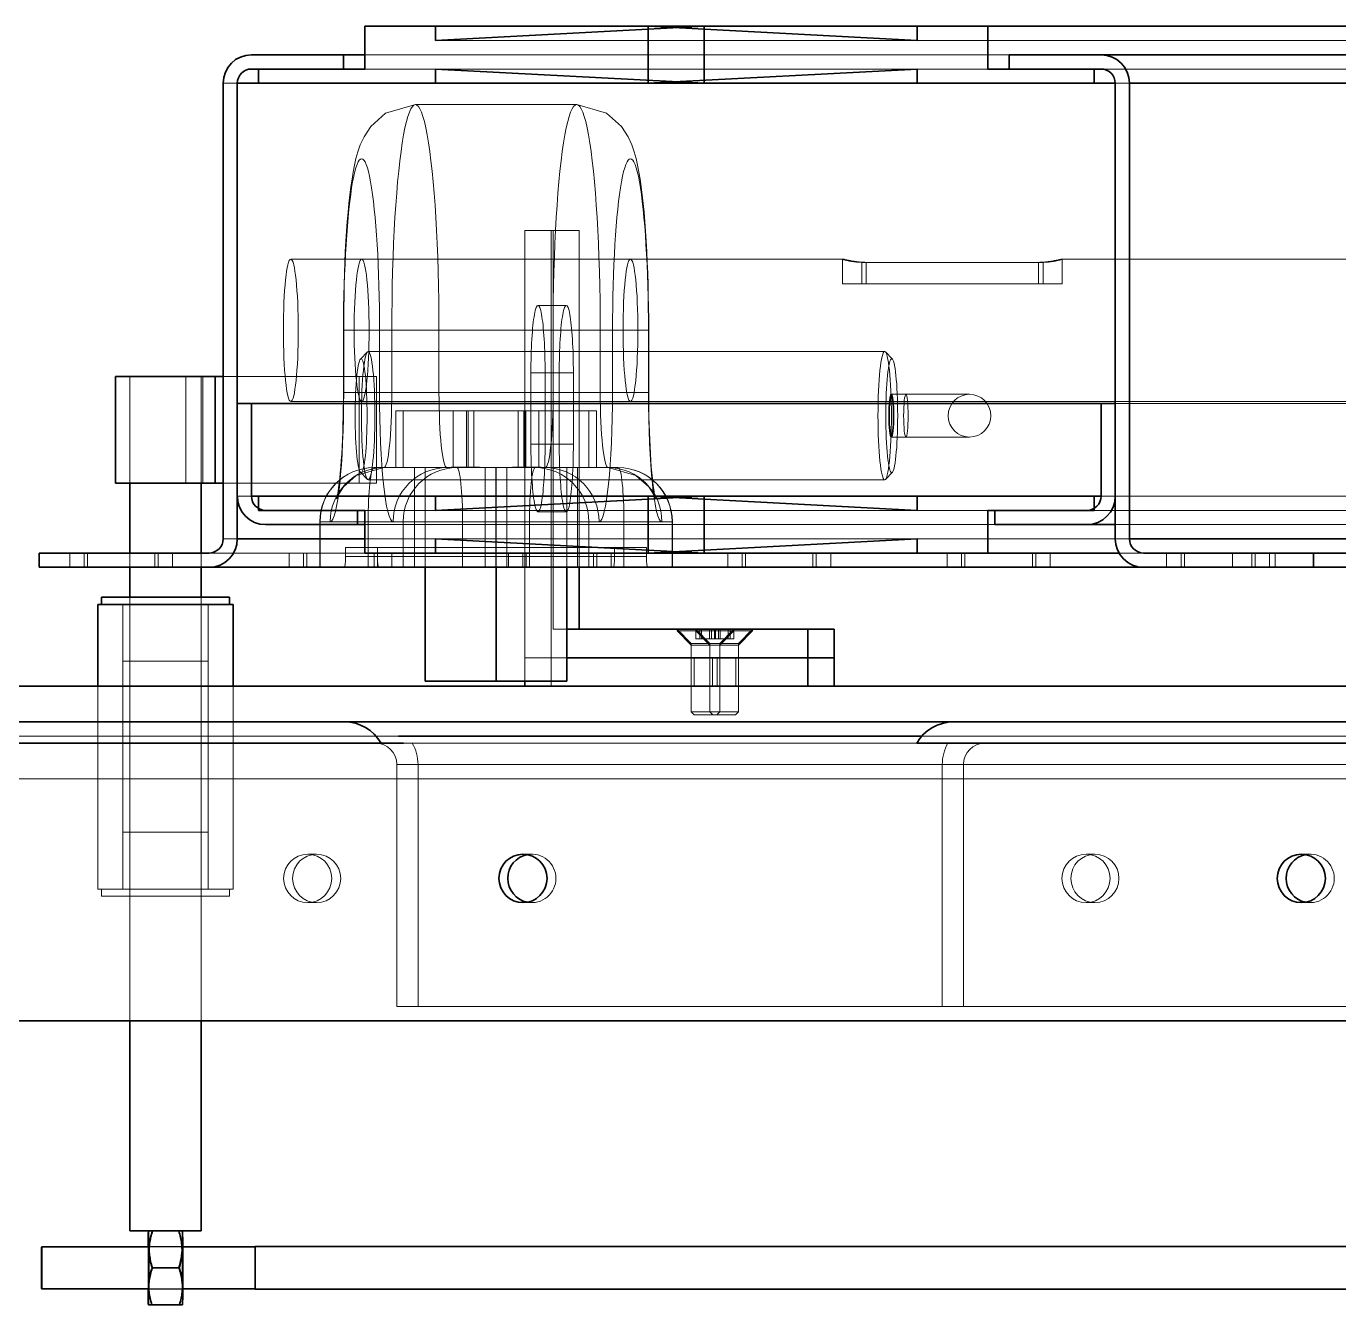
# Model space of a CAD drawing. Header units: millimetres. Extents: x 6115 to 12360, y 7255 to 12668.
# Drawn here: x 9343.3 to 9527.8, y 12475.6 to 12655.2 of the extents above; entities that cross this region are included whole.
import ezdxf

# ---------------------------------------------------------------- set-up
doc = ezdxf.new("R2010")
doc.units = ezdxf.units.MM
doc.layers.add('外形線', color=7, linetype='Continuous', lineweight=50)

msp = doc.modelspace()

# ---------------------------------------------------------------- linework, layer by layer
at = {"layer": '外形線', "linetype": 'Continuous', "lineweight": 35}
for p, q in [((9390.88, 12655.23), (9400.83, 12655.23)), ((9390.88, 12649.23), (9390.88, 12655.23)), ((9400.83, 12655.23), (9400.83, 12653.23)), ((9400.83, 12655.23), (9430.74, 12655.23)), ((9400.83, 12653.23), (9438.62, 12655.23)), ((9430.74, 12655.23), (9468.53, 12653.23)), ((9438.62, 12655.23), (9430.74, 12655.23)), ((9430.74, 12647.23), (9430.74, 12655.23)), ((9438.62, 12655.23), (9468.53, 12655.23)), ((9438.62, 12655.23), (9438.62, 12647.23)), ((9468.53, 12655.23), (9478.48, 12655.23)), ((9468.53, 12653.23), (9468.53, 12655.23)), ((9478.48, 12655.23), (9759.14, 12655.23)), ((9478.48, 12655.23), (9478.48, 12649.23)), ((9374.97, 12651.23), (9387.9, 12651.23)), ((9390.88, 12651.23), (9387.9, 12651.23)), ((9387.9, 12651.23), (9387.9, 12649.23)), ((9481.46, 12651.23), (9481.46, 12649.23)), ((9494.39, 12651.23), (9481.46, 12651.23)), ((9494.39, 12651.23), (9775.05, 12651.23)), ((9387.9, 12649.23), (9374.97, 12649.23)), ((9375.96, 12649.23), (9390.88, 12649.23)), ((9375.96, 12647.23), (9375.96, 12649.23)), ((9400.83, 12649.23), (9400.83, 12647.23)), ((9438.62, 12647.23), (9400.83, 12649.23)), ((9468.53, 12649.23), (9430.74, 12647.23)), ((9468.53, 12647.23), (9468.53, 12649.23)), ((9478.48, 12649.23), (9493.4, 12649.23)), ((9481.46, 12649.23), (9494.39, 12649.23)), ((9493.4, 12649.23), (9493.4, 12647.23)), ((9370.99, 12583.23), (9370.99, 12647.23)), ((9372.98, 12647.23), (9372.98, 12583.23)), ((9375.96, 12647.23), (9372.98, 12647.23)), ((9400.83, 12647.23), (9375.96, 12647.23)), ((9400.83, 12647.23), (9430.74, 12647.23)), ((9438.62, 12647.23), (9430.74, 12647.23)), ((9438.62, 12647.23), (9468.53, 12647.23)), ((9493.4, 12647.23), (9468.53, 12647.23)), ((9496.38, 12647.23), (9493.4, 12647.23)), ((9496.38, 12647.23), (9496.38, 12583.23)), ((9498.37, 12583.23), (9498.37, 12647.23)), ((9779.03, 12647.23), (9498.37, 12647.23)), ((9355.88, 12606.03), (9369.88, 12606.03)), ((9355.88, 12606.03), (9355.88, 12591.03)), ((9369.88, 12606.03), (9369.88, 12591.03)), ((9370.99, 12606.03), (9369.88, 12606.03)), ((9374.97, 12602.23), (9372.98, 12602.23)), ((9372.98, 12602.23), (9372.98, 12589.23)), ((9374.97, 12589.23), (9374.97, 12602.23)), ((9374.97, 12602.23), (9494.39, 12602.23)), ((9494.39, 12589.23), (9494.39, 12602.23)), ((9494.39, 12602.23), (9496.38, 12602.23)), ((9496.38, 12602.23), (9496.38, 12589.23)), ((9369.88, 12591.03), (9355.88, 12591.03)), ((9357.88, 12581.23), (9357.88, 12591.03)), ((9367.88, 12581.23), (9367.88, 12591.03)), ((9369.88, 12591.03), (9370.99, 12591.03)), ((9374.97, 12589.23), (9375.96, 12589.23)), ((9375.96, 12587.23), (9375.96, 12589.23)), ((9375.96, 12589.23), (9400.83, 12589.23)), ((9400.83, 12589.23), (9400.83, 12587.23)), ((9430.74, 12589.23), (9400.83, 12589.23)), ((9400.83, 12587.23), (9438.62, 12589.23)), ((9430.74, 12589.23), (9468.53, 12587.23)), ((9430.74, 12589.23), (9438.62, 12589.23)), ((9430.74, 12581.23), (9430.74, 12589.23)), ((9438.62, 12589.23), (9438.62, 12581.23)), ((9468.53, 12589.23), (9438.62, 12589.23)), ((9468.53, 12589.23), (9493.4, 12589.23)), ((9468.53, 12587.23), (9468.53, 12589.23)), ((9493.4, 12589.23), (9493.4, 12587.23)), ((9493.4, 12589.23), (9494.39, 12589.23)), ((9390.88, 12587.23), (9375.96, 12587.23)), ((9389.89, 12587.23), (9376.96, 12587.23)), ((9389.89, 12585.23), (9389.89, 12587.23)), ((9390.88, 12581.23), (9390.88, 12587.23)), ((9478.48, 12587.23), (9478.48, 12581.23)), ((9493.4, 12587.23), (9478.48, 12587.23)), ((9479.47, 12585.23), (9479.47, 12587.23)), ((9479.47, 12587.23), (9492.4, 12587.23)), ((9376.96, 12585.23), (9389.89, 12585.23)), ((9389.89, 12585.23), (9390.88, 12585.23)), ((9492.4, 12585.23), (9479.47, 12585.23)), ((9496.38, 12585.23), (9492.4, 12585.23)), ((9372.98, 12583.23), (9390.88, 12583.23)), ((9400.83, 12583.23), (9400.83, 12581.23)), ((9438.62, 12581.23), (9400.83, 12583.23)), ((9468.53, 12583.23), (9430.74, 12581.23)), ((9468.53, 12581.23), (9468.53, 12583.23)), ((9498.37, 12583.23), (9779.03, 12583.23)), ((9345.13, 12579.23), (9345.13, 12581.23)), ((9345.13, 12581.23), (9369, 12581.23)), ((9400.83, 12581.23), (9390.88, 12581.23)), ((9430.74, 12581.23), (9400.83, 12581.23)), ((9430.74, 12581.23), (9438.62, 12581.23)), ((9468.53, 12581.23), (9438.62, 12581.23)), ((9478.48, 12581.23), (9468.53, 12581.23)), ((9496.91, 12581.23), (9478.48, 12581.23)), ((9524.23, 12581.23), (9500.36, 12581.23)), ((9524.23, 12579.23), (9524.23, 12581.23)), ((9524.23, 12581.23), (9804.89, 12581.23)), ((9369, 12579.23), (9345.13, 12579.23)), ((9357.88, 12575.03), (9357.88, 12579.23)), ((9367.88, 12575.03), (9367.88, 12579.23)), ((9500.36, 12579.23), (9369, 12579.23)), ((9399.38, 12579.23), (9399.38, 12563.23)), ((9409.38, 12579.23), (9409.38, 12563.23)), ((9419.31, 12579.23), (9419.31, 12563.23)), ((9421.05, 12570.53), (9421.05, 12579.23)), ((9500.36, 12579.23), (9524.23, 12579.23)), ((9524.23, 12579.23), (9804.89, 12579.23)), ((9353.88, 12575.03), (9353.88, 12575.03)), ((9353.88, 12575.03), (9371.88, 12575.03)), ((9353.88, 12575.03), (9353.88, 12574.03)), ((9371.88, 12575.03), (9371.88, 12574.03)), ((9353.38, 12574.03), (9372.38, 12574.03)), ((9353.38, 12562.53), (9353.38, 12574.03)), ((9372.38, 12562.53), (9372.38, 12574.03)), ((9419.31, 12570.53), (9453.18, 12570.53)), ((9453.18, 12570.53), (9453.18, 12566.53)), ((9456.86, 12570.53), (9453.18, 12570.53)), ((9456.86, 12566.53), (9456.86, 12570.53)), ((9453.18, 12566.53), (9419.31, 12566.53)), ((9453.18, 12566.53), (9419.31, 12566.53)), ((9456.86, 12566.53), (9453.18, 12566.53)), ((9453.18, 12566.53), (9453.18, 12562.53)), ((9456.86, 12566.53), (9453.18, 12566.53)), ((9456.86, 12566.53), (9456.86, 12562.53)), ((9409.38, 12563.23), (9399.38, 12563.23)), ((9419.31, 12563.23), (9409.38, 12563.23)), ((9413.41, 12563.23), (9413.41, 12562.53)), ((9037.88, 12562.53), (10105.89, 12562.53)), ((9388.02, 12557.53), (9056.88, 12557.53)), ((9473.64, 12557.53), (9388.02, 12557.53)), ((9473.64, 12557.53), (9804.82, 12557.53)), ((9393.19, 12554.53), (9056.88, 12554.53)), ((9396.34, 12554.53), (9393.19, 12554.53)), ((9395.62, 12555.53), (9469.19, 12555.53)), ((9804.82, 12554.53), (9468.47, 12554.53)), ((9770.32, 12515.53), (9059.08, 12515.53)), ((9357.88, 12486.03), (9357.88, 12515.53)), ((9367.88, 12486.03), (9367.88, 12515.53)), ((9367.88, 12486.03), (9357.88, 12486.03)), ((9360.48, 12485.84), (9360.59, 12486.03)), ((9365.28, 12485.84), (9365.17, 12486.03)), ((9360.48, 12483.79), (9345.48, 12483.79)), ((9375.48, 12483.79), (9365.31, 12483.79)), ((9565.47, 12483.84), (9375.48, 12483.84)), ((9364.81, 12480.84), (9361.05, 12480.84)), ((9360.48, 12477.89), (9345.48, 12477.89)), ((9375.48, 12477.89), (9365.32, 12477.89)), ((9565.47, 12477.84), (9375.48, 12477.84)), ((9360.48, 12475.64), (9360.48, 12475.64)), ((9364.83, 12475.64), (9360.98, 12475.64)), ((9365.28, 12475.64), (9365.28, 12475.64))]:
    msp.add_line(p, q, dxfattribs=at).dxf.unprotected_set("ltscale", 0)
at = {"layer": '外形線', "linetype": 'Continuous', "lineweight": 18}
for p, q in [((9400.83, 12653.23), (9468.53, 12653.23)), ((9749.19, 12653.23), (9468.53, 12653.23)), ((9481.46, 12651.23), (9390.88, 12651.23)), ((9390.88, 12649.23), (9400.83, 12649.23)), ((9468.53, 12649.23), (9400.83, 12649.23)), ((9468.53, 12649.23), (9478.48, 12649.23)), ((9775.05, 12649.23), (9494.39, 12649.23)), ((9370.99, 12647.23), (9372.98, 12647.23)), ((9496.38, 12647.23), (9498.37, 12647.23)), ((9420.68, 12644.23), (9398.01, 12644.23)), ((9413.41, 12626.53), (9417.38, 12626.53)), ((9413.41, 12566.53), (9413.41, 12626.53)), ((9417.08, 12626.53), (9417.08, 12566.53)), ((9417.38, 12626.53), (9417.38, 12570.53)), ((9421.05, 12626.53), (9417.38, 12626.53)), ((9421.05, 12579.23), (9421.05, 12626.53)), ((9380.5, 12622.53), (9458.08, 12622.53)), ((9390.45, 12622.53), (9428.24, 12622.53)), ((9458.06, 12622.53), (9458.06, 12619.03)), ((9485.61, 12622.07), (9460.75, 12622.07)), ((9460.75, 12622.07), (9460.75, 12619.03)), ((9461.37, 12622.07), (9461.37, 12619.03)), ((9485.61, 12622.07), (9485.61, 12619.03)), ((9485.61, 12622.07), (9486.24, 12622.07)), ((9486.24, 12622.07), (9486.24, 12619.03)), ((9488.91, 12622.53), (9532.67, 12622.53)), ((9488.92, 12622.53), (9488.92, 12619.03)), ((9460.75, 12619.03), (9458.06, 12619.03)), ((9460.75, 12619.03), (9485.61, 12619.03)), ((9488.92, 12619.03), (9485.61, 12619.03)), ((9415.24, 12616.03), (9419.22, 12616.03)), ((9394.69, 12612.53), (9387.89, 12612.53)), ((9387.89, 12612.53), (9387.89, 12603.8)), ((9387.93, 12612.53), (9387.93, 12603.8)), ((9392.97, 12603.8), (9392.97, 12612.53)), ((9417.37, 12612.53), (9394.69, 12612.53)), ((9394.69, 12603.8), (9394.69, 12612.53)), ((9401.32, 12612.53), (9401.32, 12603.8)), ((9417.37, 12612.53), (9417.37, 12603.8)), ((9417.37, 12612.53), (9425.72, 12612.53)), ((9424, 12603.8), (9424, 12612.53)), ((9425.72, 12603.8), (9425.72, 12612.53)), ((9425.72, 12612.53), (9430.76, 12612.53)), ((9430.76, 12612.53), (9430.76, 12603.8)), ((9430.76, 12612.53), (9430.8, 12612.53)), ((9430.8, 12612.53), (9430.8, 12603.8)), ((9390.29, 12608.49), (9391.27, 12609.48)), ((9391.37, 12609.53), (9463.97, 12609.53)), ((9465.05, 12608.49), (9464.07, 12609.48)), ((9357.88, 12606.03), (9357.88, 12591.03)), ((9357.88, 12591.03), (9357.88, 12606.03)), ((9365.72, 12606.03), (9365.72, 12591.03)), ((9367.88, 12606.03), (9367.88, 12591.03)), ((9367.88, 12591.03), (9367.88, 12606.03)), ((9368.14, 12591.03), (9368.14, 12606.03)), ((9392.52, 12606.03), (9370.99, 12606.03)), ((9390.1, 12606.03), (9390.1, 12591.03)), ((9392.52, 12606.03), (9392.52, 12591.03)), ((9414.24, 12606.53), (9418.22, 12606.53)), ((9414.24, 12606.53), (9414.24, 12596.53)), ((9416.24, 12596.53), (9416.24, 12606.53)), ((9418.22, 12606.53), (9420.21, 12606.53)), ((9418.22, 12596.53), (9418.22, 12606.53)), ((9420.21, 12606.53), (9420.21, 12596.53)), ((9394.69, 12603.8), (9387.89, 12603.8)), ((9417.37, 12603.8), (9394.69, 12603.8)), ((9417.37, 12603.8), (9425.72, 12603.8)), ((9425.72, 12603.8), (9430.76, 12603.8)), ((9430.76, 12603.8), (9430.8, 12603.8)), ((9380.5, 12602.53), (9659.97, 12602.53)), ((9390.45, 12602.53), (9428.24, 12602.53)), ((9475.9, 12603.53), (9464.86, 12603.53)), ((9777.04, 12602.23), (9496.38, 12602.23)), ((9403.34, 12601.23), (9395.25, 12601.23)), ((9395.25, 12593.23), (9395.25, 12601.23)), ((9396.29, 12593.23), (9396.29, 12601.23)), ((9403.34, 12593.23), (9403.34, 12601.23)), ((9412.47, 12601.23), (9403.34, 12601.23)), ((9405.18, 12593.23), (9405.18, 12601.23)), ((9405.43, 12593.23), (9405.43, 12601.23)), ((9406.22, 12593.23), (9406.22, 12601.23)), ((9412.47, 12593.23), (9412.47, 12601.23)), ((9413.52, 12601.23), (9412.47, 12601.23)), ((9413.27, 12593.23), (9413.27, 12601.23)), ((9413.52, 12593.23), (9413.52, 12601.23)), ((9422.4, 12601.23), (9413.52, 12601.23)), ((9415.36, 12593.23), (9415.36, 12601.23)), ((9422.4, 12593.23), (9422.4, 12601.23)), ((9423.45, 12601.23), (9422.4, 12601.23)), ((9423.45, 12593.23), (9423.45, 12601.23)), ((9414.24, 12596.53), (9418.22, 12596.53)), ((9418.22, 12596.53), (9420.21, 12596.53)), ((9464.86, 12597.53), (9475.9, 12597.53)), ((9390.29, 12592.58), (9391.27, 12591.58)), ((9400.75, 12593.23), (9392.17, 12593.23)), ((9397.88, 12593.23), (9397.88, 12579.23)), ((9399.38, 12593.23), (9399.38, 12579.23)), ((9403.34, 12593.23), (9400.75, 12593.23)), ((9406.26, 12593.23), (9403.34, 12593.23)), ((9414.84, 12593.23), (9406.26, 12593.23)), ((9407.81, 12593.23), (9407.81, 12579.23)), ((9409.31, 12593.23), (9409.31, 12563.23)), ((9409.38, 12593.23), (9409.38, 12579.23)), ((9410.88, 12593.23), (9410.88, 12579.23)), ((9416.27, 12593.23), (9414.84, 12593.23)), ((9421.97, 12593.23), (9416.27, 12593.23)), ((9419.31, 12593.23), (9419.31, 12579.23)), ((9420.81, 12593.23), (9420.81, 12579.23)), ((9425.1, 12593.23), (9421.97, 12593.23)), ((9426.53, 12593.23), (9425.1, 12593.23)), ((9465.05, 12592.58), (9464.07, 12591.58)), ((9370.99, 12591.03), (9392.52, 12591.03)), ((9391.37, 12591.53), (9463.97, 12591.53)), ((9374.97, 12589.23), (9372.98, 12589.23)), ((9496.38, 12589.23), (9494.39, 12589.23)), ((9496.38, 12589.23), (9777.04, 12589.23)), ((9400.83, 12587.23), (9390.88, 12587.23)), ((9400.83, 12587.23), (9468.53, 12587.23)), ((9415.24, 12587.03), (9419.22, 12587.03)), ((9478.48, 12587.23), (9468.53, 12587.23)), ((9493.4, 12587.23), (9774.05, 12587.23)), ((9391.37, 12585.63), (9384.57, 12585.63)), ((9384.57, 12585.63), (9384.57, 12579.23)), ((9384.61, 12585.63), (9384.61, 12579.23)), ((9390.88, 12585.23), (9479.47, 12585.23)), ((9391.37, 12579.23), (9391.37, 12585.63)), ((9391.37, 12585.63), (9414.05, 12585.63)), ((9396.29, 12579.23), (9396.29, 12585.63)), ((9404.65, 12585.63), (9404.65, 12579.23)), ((9414.05, 12585.63), (9414.05, 12579.23)), ((9422.4, 12585.63), (9414.05, 12585.63)), ((9422.4, 12585.63), (9423.82, 12585.63)), ((9422.4, 12579.23), (9422.4, 12585.63)), ((9427.32, 12585.63), (9423.82, 12585.63)), ((9427.32, 12579.23), (9427.32, 12585.63)), ((9432.66, 12585.63), (9427.32, 12585.63)), ((9432.66, 12585.63), (9434.08, 12585.63)), ((9434.08, 12585.63), (9434.08, 12579.23)), ((9434.13, 12585.63), (9434.08, 12585.63)), ((9434.13, 12585.63), (9434.13, 12579.23)), ((9773.06, 12585.23), (9496.38, 12585.23)), ((9372.98, 12583.23), (9370.99, 12583.23)), ((9425.99, 12582.03), (9388.2, 12582.03)), ((9388.2, 12580.73), (9388.2, 12582.03)), ((9390.88, 12583.23), (9400.83, 12583.23)), ((9392.7, 12582.03), (9392.7, 12580.73)), ((9468.53, 12583.23), (9400.83, 12583.23)), ((9430.49, 12582.03), (9425.99, 12582.03)), ((9425.99, 12582.03), (9425.99, 12580.73)), ((9430.49, 12580.73), (9430.49, 12582.03)), ((9468.53, 12583.23), (9496.38, 12583.23)), ((9498.37, 12583.23), (9496.38, 12583.23)), ((9349.42, 12579.23), (9349.42, 12581.23)), ((9351.44, 12579.23), (9351.44, 12581.23)), ((9351.91, 12579.23), (9351.91, 12581.23)), ((9357.88, 12579.23), (9357.88, 12581.23)), ((9361.38, 12579.23), (9361.38, 12581.23)), ((9361.85, 12579.23), (9361.85, 12581.23)), ((9363.87, 12579.23), (9363.87, 12581.23)), ((9367.88, 12579.23), (9367.88, 12581.23)), ((9369, 12581.23), (9390.88, 12581.23)), ((9380.26, 12579.23), (9380.26, 12581.23)), ((9382.27, 12579.23), (9382.27, 12581.23)), ((9382.74, 12579.23), (9382.74, 12581.23)), ((9388.2, 12580.73), (9425.99, 12580.73)), ((9392.22, 12579.23), (9392.22, 12581.23)), ((9392.69, 12579.23), (9392.69, 12581.23)), ((9394.7, 12579.23), (9394.7, 12581.23)), ((9411.1, 12579.23), (9411.1, 12581.23)), ((9413.11, 12579.23), (9413.11, 12581.23)), ((9413.58, 12579.23), (9413.58, 12581.23)), ((9423.06, 12579.23), (9423.06, 12581.23)), ((9423.53, 12579.23), (9423.53, 12581.23)), ((9425.54, 12579.23), (9425.54, 12581.23)), ((9430.49, 12580.73), (9425.99, 12580.73)), ((9441.93, 12579.23), (9441.93, 12581.23)), ((9443.95, 12579.23), (9443.95, 12581.23)), ((9444.42, 12579.23), (9444.42, 12581.23)), ((9453.89, 12579.23), (9453.89, 12581.23)), ((9454.36, 12579.23), (9454.36, 12581.23)), ((9456.38, 12579.23), (9456.38, 12581.23)), ((9472.77, 12579.23), (9472.77, 12581.23)), ((9474.78, 12579.23), (9474.78, 12581.23)), ((9475.25, 12579.23), (9475.25, 12581.23)), ((9484.73, 12579.23), (9484.73, 12581.23)), ((9485.2, 12579.23), (9485.2, 12581.23)), ((9487.21, 12579.23), (9487.21, 12581.23)), ((9500.36, 12581.23), (9496.91, 12581.23)), ((9503.6, 12579.23), (9503.6, 12581.23)), ((9505.62, 12579.23), (9505.62, 12581.23)), ((9506.09, 12579.23), (9506.09, 12581.23)), ((9512.85, 12579.23), (9512.85, 12581.23)), ((9515.56, 12579.23), (9515.56, 12581.23)), ((9516.03, 12579.23), (9516.03, 12581.23)), ((9518.05, 12579.23), (9518.05, 12581.23)), ((9518.85, 12579.23), (9518.85, 12581.23)), ((9357.88, 12575.03), (9357.88, 12566.03)), ((9357.88, 12515.53), (9357.88, 12575.03)), ((9367.88, 12575.03), (9367.88, 12566.03)), ((9367.88, 12515.53), (9367.88, 12575.03)), ((9356.88, 12574.03), (9356.88, 12566.03)), ((9356.88, 12534.03), (9356.88, 12574.03)), ((9368.88, 12574.03), (9368.88, 12566.03)), ((9368.88, 12534.03), (9368.88, 12574.03)), ((9417.38, 12570.53), (9419.31, 12570.53)), ((9434.79, 12570.29), (9434.79, 12570.53)), ((9436.79, 12568.53), (9434.79, 12570.53)), ((9437.41, 12570.29), (9437.41, 12570.53)), ((9439.41, 12568.53), (9437.41, 12570.53)), ((9437.42, 12570.53), (9437.42, 12569.2)), ((9437.98, 12570.53), (9437.98, 12569.2)), ((9438.23, 12570.53), (9438.23, 12569.2)), ((9439.36, 12570.53), (9439.36, 12569.2)), ((9439.61, 12570.53), (9439.61, 12569.2)), ((9440.04, 12570.53), (9440.04, 12569.2)), ((9440.17, 12570.53), (9440.17, 12569.2)), ((9440.6, 12570.53), (9440.6, 12569.2)), ((9440.79, 12568.53), (9442.79, 12570.53)), ((9440.85, 12570.53), (9440.85, 12569.2)), ((9441.98, 12570.53), (9441.98, 12569.2)), ((9442.23, 12570.53), (9442.23, 12569.2)), ((9442.79, 12570.29), (9442.79, 12570.53)), ((9442.79, 12570.53), (9442.79, 12569.2)), ((9443.41, 12568.53), (9445.41, 12570.53)), ((9445.41, 12570.29), (9445.41, 12570.53)), ((9438.37, 12570.29), (9434.79, 12570.29)), ((9436.79, 12568.29), (9434.79, 12570.29)), ((9440.78, 12568.53), (9436.79, 12568.53)), ((9436.79, 12566.53), (9436.79, 12568.53)), ((9439.41, 12568.29), (9437.41, 12570.29)), ((9437.42, 12569.2), (9437.98, 12569.2)), ((9437.98, 12569.2), (9439.36, 12569.2)), ((9442.79, 12570.29), (9438.37, 12570.29)), ((9439.36, 12569.2), (9440.17, 12569.2)), ((9439.41, 12566.53), (9439.41, 12568.53)), ((9440.17, 12569.2), (9440.6, 12569.2)), ((9440.6, 12569.2), (9441.98, 12569.2)), ((9440.79, 12568.53), (9440.78, 12568.53)), ((9440.79, 12568.29), (9442.79, 12570.29)), ((9443.4, 12568.53), (9440.79, 12568.53)), ((9440.79, 12566.53), (9440.79, 12568.53)), ((9441.98, 12569.2), (9442.79, 12569.2)), ((9445.41, 12570.29), (9442.79, 12570.29)), ((9443.41, 12568.53), (9443.4, 12568.53)), ((9443.41, 12568.29), (9445.41, 12570.29)), ((9443.41, 12566.53), (9443.41, 12568.53)), ((9438.58, 12568.29), (9436.79, 12568.29)), ((9436.79, 12558.93), (9436.79, 12568.29)), ((9440.79, 12568.29), (9438.58, 12568.29)), ((9439.41, 12558.93), (9439.41, 12568.29)), ((9440.79, 12558.93), (9440.79, 12568.29)), ((9441.2, 12568.29), (9440.79, 12568.29)), ((9443.41, 12568.29), (9441.2, 12568.29)), ((9443.41, 12558.93), (9443.41, 12568.29)), ((9356.88, 12566.03), (9356.88, 12566.03)), ((9356.88, 12566.03), (9368.88, 12566.03)), ((9419.31, 12566.53), (9413.41, 12566.53)), ((9413.41, 12566.53), (9413.41, 12563.23)), ((9419.31, 12566.53), (9413.41, 12566.53)), ((9417.08, 12566.53), (9417.08, 12562.53)), ((9437.17, 12562.53), (9437.17, 12566.53)), ((9439.79, 12562.53), (9439.79, 12566.53)), ((9440.41, 12562.53), (9440.41, 12566.53)), ((9443.03, 12562.53), (9443.03, 12566.53)), ((9353.38, 12534.03), (9353.38, 12562.53)), ((9353.38, 12557.53), (9353.38, 12562.53)), ((9372.38, 12534.03), (9372.38, 12562.53)), ((9372.38, 12557.53), (9372.38, 12562.53)), ((9436.79, 12558.93), (9438.58, 12558.93)), ((9437.19, 12558.53), (9436.79, 12558.93)), ((9438.62, 12558.53), (9437.19, 12558.53)), ((9438.58, 12558.93), (9440.79, 12558.93)), ((9440.39, 12558.53), (9438.62, 12558.53)), ((9439.81, 12558.53), (9439.41, 12558.93)), ((9440.39, 12558.53), (9440.79, 12558.93)), ((9441.25, 12558.53), (9440.39, 12558.53)), ((9440.79, 12558.93), (9441.2, 12558.93)), ((9441.2, 12558.93), (9443.41, 12558.93)), ((9443.01, 12558.53), (9441.25, 12558.53)), ((9443.01, 12558.53), (9443.41, 12558.93)), ((9059.08, 12555.53), (9395.62, 12555.53)), ((9397.58, 12554.53), (9396.34, 12554.53)), ((9397.58, 12554.53), (9468.47, 12554.53)), ((9469.19, 12555.53), (9774.3, 12555.53)), ((9398.38, 12551.53), (9395.4, 12551.53)), ((9395.4, 12551.53), (9395.4, 12517.53)), ((9398.38, 12551.53), (9472.07, 12551.53)), ((9398.38, 12517.53), (9398.38, 12551.53)), ((9472.07, 12551.53), (9475.05, 12551.53)), ((9472.07, 12517.53), (9472.07, 12551.53)), ((9744, 12551.53), (9475.05, 12551.53)), ((9475.05, 12551.53), (9475.05, 12517.53)), ((10144.35, 12549.53), (9050.88, 12549.53)), ((9363.33, 12542.03), (9356.88, 12542.03)), ((9356.88, 12534.03), (9356.88, 12542.03)), ((9357.88, 12533.03), (9357.88, 12542.03)), ((9368.88, 12542.03), (9363.33, 12542.03)), ((9367.88, 12533.03), (9367.88, 12542.03)), ((9368.88, 12534.03), (9368.88, 12542.03)), ((9384.13, 12538.93), (9382.87, 12538.93)), ((9414.38, 12538.93), (9413.13, 12538.93)), ((9493.52, 12538.93), (9492.27, 12538.93)), ((9523.78, 12538.93), (9522.53, 12538.93)), ((9372.38, 12534.03), (9353.38, 12534.03)), ((9353.88, 12533.03), (9353.88, 12534.03)), ((9371.88, 12533.03), (9371.88, 12534.03)), ((9363.55, 12533.03), (9353.88, 12533.03)), ((9371.88, 12533.03), (9363.55, 12533.03)), ((9384.13, 12532.13), (9382.87, 12532.13)), ((9414.38, 12532.13), (9413.13, 12532.13)), ((9493.52, 12532.13), (9492.27, 12532.13)), ((9523.78, 12532.13), (9522.53, 12532.13)), ((9395.4, 12517.53), (9398.38, 12517.53)), ((9472.07, 12517.53), (9398.38, 12517.53)), ((9475.05, 12517.53), (9472.07, 12517.53)), ((9475.05, 12517.53), (9744, 12517.53)), ((9365.28, 12483.84), (9360.48, 12483.84)), ((9365.31, 12483.79), (9360.48, 12483.79)), ((9361.05, 12480.84), (9360.95, 12480.84)), ((9365.32, 12477.89), (9360.48, 12477.89)), ((9365.28, 12477.84), (9360.48, 12477.84))]:
    msp.add_line(p, q, dxfattribs=at).dxf.unprotected_set("ltscale", 0)
for points in [[(9398.01, 12644.23), (9393.81, 12643.02), (9391.73, 12641.15), (9390.79, 12639.71), (9390.27, 12638.57), (9389.93, 12637.59), (9389.66, 12636.64), (9389.44, 12635.7), (9389.26, 12634.75), (9389.1, 12633.75), (9388.94, 12632.68), (9388.8, 12631.55), (9388.67, 12630.36), (9388.55, 12629.12), (9388.43, 12627.81), (9388.33, 12626.45), (9388.24, 12625.04), (9388.16, 12623.58), (9388.09, 12622.09), (9388.03, 12620.55), (9387.98, 12618.98), (9387.94, 12617.39), (9387.91, 12615.78), (9387.89, 12614.16), (9387.89, 12612.53)], [(9420.68, 12644.23), (9424.88, 12643.02), (9426.96, 12641.15), (9427.9, 12639.71), (9428.42, 12638.57), (9428.76, 12637.59), (9429.03, 12636.64), (9429.25, 12635.7), (9429.43, 12634.75), (9429.59, 12633.75), (9429.75, 12632.68), (9429.89, 12631.55), (9430.02, 12630.36), (9430.15, 12629.12), (9430.26, 12627.81), (9430.36, 12626.45), (9430.45, 12625.04), (9430.53, 12623.58), (9430.6, 12622.09), (9430.66, 12620.55), (9430.71, 12618.98), (9430.75, 12617.39), (9430.78, 12615.78), (9430.8, 12614.16), (9430.8, 12612.53)], [(9460.75, 12622.07), (9460.56, 12622.08), (9460.37, 12622.08), (9460.18, 12622.09), (9459.99, 12622.11), (9459.81, 12622.12), (9459.63, 12622.14), (9459.45, 12622.17), (9459.29, 12622.19), (9459.14, 12622.22), (9458.99, 12622.25), (9458.85, 12622.28), (9458.73, 12622.31), (9458.62, 12622.34), (9458.51, 12622.36), (9458.41, 12622.39), (9458.32, 12622.42), (9458.25, 12622.44), (9458.19, 12622.47), (9458.14, 12622.49), (9458.1, 12622.5), (9458.07, 12622.52), (9458.06, 12622.53), (9458.06, 12622.53), (9458.08, 12622.53)], [(9458.08, 12622.53), (9458.1, 12622.53), (9458.14, 12622.53), (9458.2, 12622.52), (9458.26, 12622.5), (9458.34, 12622.49), (9458.43, 12622.47), (9458.53, 12622.44), (9458.64, 12622.42), (9458.76, 12622.39), (9458.89, 12622.36), (9459.03, 12622.34), (9459.17, 12622.31), (9459.32, 12622.28), (9459.49, 12622.25), (9459.66, 12622.22), (9459.83, 12622.19), (9460.02, 12622.17), (9460.21, 12622.14), (9460.4, 12622.12), (9460.6, 12622.11), (9460.79, 12622.09), (9460.99, 12622.08), (9461.18, 12622.08), (9461.37, 12622.07)], [(9488.91, 12622.53), (9488.88, 12622.53), (9488.84, 12622.53), (9488.79, 12622.52), (9488.73, 12622.5), (9488.65, 12622.49), (9488.56, 12622.47), (9488.46, 12622.44), (9488.34, 12622.42), (9488.22, 12622.39), (9488.09, 12622.36), (9487.95, 12622.34), (9487.81, 12622.31), (9487.66, 12622.28), (9487.5, 12622.25), (9487.33, 12622.22), (9487.15, 12622.19), (9486.97, 12622.17), (9486.78, 12622.14), (9486.59, 12622.12), (9486.39, 12622.11), (9486.19, 12622.09), (9486, 12622.08), (9485.8, 12622.08), (9485.61, 12622.07)], [(9486.24, 12622.07), (9486.43, 12622.08), (9486.62, 12622.08), (9486.81, 12622.09), (9487, 12622.11), (9487.18, 12622.12), (9487.36, 12622.14), (9487.53, 12622.17), (9487.69, 12622.19), (9487.85, 12622.22), (9488, 12622.25), (9488.13, 12622.28), (9488.26, 12622.31), (9488.37, 12622.34), (9488.48, 12622.36), (9488.57, 12622.39), (9488.66, 12622.42), (9488.74, 12622.44), (9488.8, 12622.47), (9488.85, 12622.49), (9488.89, 12622.5), (9488.91, 12622.52), (9488.92, 12622.53), (9488.92, 12622.53), (9488.91, 12622.53)], [(9387.89, 12603.8), (9387.89, 12602.66), (9387.87, 12601.53), (9387.85, 12600.41), (9387.83, 12599.31), (9387.79, 12598.23), (9387.75, 12597.18), (9387.7, 12596.16), (9387.65, 12595.18), (9387.59, 12594.24), (9387.52, 12593.35), (9387.45, 12592.52), (9387.37, 12591.74), (9387.3, 12591.04), (9387.22, 12590.41), (9387.14, 12589.87), (9387.06, 12589.42), (9386.99, 12589.08), (9386.95, 12588.88), (9386.94, 12588.83), (9387, 12589.01), (9387.23, 12589.52), (9387.89, 12590.52), (9389.68, 12592.12), (9393.59, 12593.23)], [(9430.8, 12603.8), (9430.81, 12602.66), (9430.82, 12601.53), (9430.84, 12600.41), (9430.86, 12599.31), (9430.9, 12598.23), (9430.94, 12597.18), (9430.99, 12596.16), (9431.04, 12595.18), (9431.1, 12594.24), (9431.17, 12593.35), (9431.24, 12592.52), (9431.32, 12591.74), (9431.4, 12591.04), (9431.48, 12590.41), (9431.56, 12589.87), (9431.63, 12589.42), (9431.7, 12589.08), (9431.74, 12588.88), (9431.75, 12588.83), (9431.69, 12589.01), (9431.46, 12589.52), (9430.81, 12590.52), (9429.01, 12592.12), (9425.1, 12593.23)], [(9401.09, 12593.23), (9401.4, 12593.24), (9401.71, 12593.24), (9402.03, 12593.25), (9402.36, 12593.26), (9402.69, 12593.27), (9403.03, 12593.28), (9403.37, 12593.28), (9403.71, 12593.29), (9404.05, 12593.3), (9404.39, 12593.31), (9404.73, 12593.31), (9405.06, 12593.31), (9405.39, 12593.31), (9405.72, 12593.31), (9406.06, 12593.3), (9406.38, 12593.29), (9406.71, 12593.28), (9407.03, 12593.28), (9407.34, 12593.27), (9407.65, 12593.26), (9407.94, 12593.25), (9408.23, 12593.24), (9408.5, 12593.24), (9408.76, 12593.23)], [(9417.6, 12593.23), (9417.3, 12593.24), (9416.98, 12593.24), (9416.66, 12593.25), (9416.34, 12593.26), (9416, 12593.27), (9415.67, 12593.28), (9415.33, 12593.28), (9414.98, 12593.29), (9414.64, 12593.3), (9414.3, 12593.31), (9413.97, 12593.31), (9413.63, 12593.31), (9413.3, 12593.31), (9412.97, 12593.31), (9412.64, 12593.3), (9412.31, 12593.29), (9411.98, 12593.28), (9411.66, 12593.28), (9411.35, 12593.27), (9411.05, 12593.26), (9410.75, 12593.25), (9410.47, 12593.24), (9410.19, 12593.24), (9409.93, 12593.23)], [(9360.95, 12480.84), (9360.87, 12481.08), (9360.81, 12481.31), (9360.75, 12481.54), (9360.7, 12481.77), (9360.65, 12481.98), (9360.62, 12482.2), (9360.59, 12482.41), (9360.56, 12482.61), (9360.54, 12482.82), (9360.53, 12483.02), (9360.52, 12483.22), (9360.52, 12483.42), (9360.53, 12483.62), (9360.54, 12483.83), (9360.56, 12484.03), (9360.58, 12484.23), (9360.61, 12484.44), (9360.65, 12484.65), (9360.69, 12484.87), (9360.74, 12485.09), (9360.8, 12485.31), (9360.87, 12485.55), (9360.94, 12485.79), (9361.02, 12486.03)], [(9364.69, 12486.03), (9364.77, 12485.79), (9364.84, 12485.55), (9364.9, 12485.31), (9364.95, 12485.09), (9365, 12484.87), (9365.04, 12484.65), (9365.08, 12484.44), (9365.11, 12484.23), (9365.13, 12484.03), (9365.14, 12483.83), (9365.15, 12483.62), (9365.16, 12483.42), (9365.16, 12483.22), (9365.15, 12483.02), (9365.13, 12482.82), (9365.11, 12482.61), (9365.09, 12482.41), (9365.05, 12482.2), (9365.01, 12481.98), (9364.97, 12481.77), (9364.91, 12481.54), (9364.85, 12481.31), (9364.78, 12481.08), (9364.71, 12480.84)], [(9360.93, 12475.64), (9360.85, 12475.88), (9360.78, 12476.12), (9360.72, 12476.35), (9360.66, 12476.57), (9360.61, 12476.79), (9360.57, 12477), (9360.54, 12477.21), (9360.51, 12477.42), (9360.49, 12477.62), (9360.48, 12477.82), (9360.47, 12478.02), (9360.47, 12478.22), (9360.47, 12478.43), (9360.48, 12478.63), (9360.5, 12478.83), (9360.52, 12479.04), (9360.55, 12479.24), (9360.58, 12479.45), (9360.63, 12479.67), (9360.68, 12479.89), (9360.73, 12480.12), (9360.8, 12480.35), (9360.87, 12480.59), (9360.95, 12480.84)], [(9364.71, 12480.84), (9364.79, 12480.59), (9364.87, 12480.35), (9364.93, 12480.12), (9364.99, 12479.89), (9365.04, 12479.67), (9365.09, 12479.45), (9365.12, 12479.24), (9365.15, 12479.04), (9365.18, 12478.83), (9365.2, 12478.63), (9365.21, 12478.43), (9365.21, 12478.22), (9365.21, 12478.02), (9365.21, 12477.82), (9365.19, 12477.62), (9365.18, 12477.42), (9365.15, 12477.21), (9365.12, 12477), (9365.08, 12476.79), (9365.04, 12476.57), (9364.98, 12476.35), (9364.93, 12476.12), (9364.86, 12475.88), (9364.78, 12475.64)]]:
    msp.add_lwpolyline(points, dxfattribs=at).dxf.unprotected_set("ltscale", 0)
at = {"layer": '外形線', "linetype": 'Continuous', "lineweight": 35}
for points in [[(9361.07, 12486.03), (9360.99, 12485.79), (9360.92, 12485.55), (9360.86, 12485.31), (9360.8, 12485.09), (9360.76, 12484.87), (9360.71, 12484.65), (9360.68, 12484.44), (9360.65, 12484.23), (9360.63, 12484.03), (9360.61, 12483.83), (9360.61, 12483.62), (9360.6, 12483.42), (9360.6, 12483.22), (9360.61, 12483.02), (9360.63, 12482.82), (9360.65, 12482.61), (9360.67, 12482.41), (9360.71, 12482.2), (9360.75, 12481.98), (9360.79, 12481.77), (9360.84, 12481.54), (9360.91, 12481.31), (9360.97, 12481.08), (9361.05, 12480.84)], [(9364.81, 12480.84), (9364.88, 12481.08), (9364.95, 12481.31), (9365.01, 12481.54), (9365.06, 12481.77), (9365.1, 12481.98), (9365.14, 12482.2), (9365.17, 12482.41), (9365.2, 12482.61), (9365.22, 12482.82), (9365.23, 12483.02), (9365.23, 12483.22), (9365.23, 12483.42), (9365.23, 12483.62), (9365.22, 12483.83), (9365.2, 12484.03), (9365.18, 12484.23), (9365.15, 12484.44), (9365.11, 12484.65), (9365.07, 12484.87), (9365.02, 12485.09), (9364.96, 12485.31), (9364.89, 12485.55), (9364.82, 12485.79), (9364.74, 12486.03)], [(9361.05, 12480.84), (9360.97, 12480.59), (9360.89, 12480.35), (9360.83, 12480.12), (9360.77, 12479.89), (9360.72, 12479.67), (9360.67, 12479.45), (9360.64, 12479.24), (9360.61, 12479.04), (9360.58, 12478.83), (9360.56, 12478.63), (9360.55, 12478.43), (9360.55, 12478.22), (9360.55, 12478.02), (9360.55, 12477.82), (9360.56, 12477.62), (9360.58, 12477.42), (9360.61, 12477.21), (9360.64, 12477), (9360.68, 12476.79), (9360.72, 12476.57), (9360.77, 12476.35), (9360.83, 12476.12), (9360.9, 12475.88), (9360.98, 12475.64)], [(9364.83, 12475.64), (9364.91, 12475.88), (9364.98, 12476.12), (9365.04, 12476.35), (9365.1, 12476.57), (9365.14, 12476.79), (9365.18, 12477), (9365.22, 12477.21), (9365.24, 12477.42), (9365.26, 12477.62), (9365.28, 12477.82), (9365.29, 12478.02), (9365.29, 12478.22), (9365.29, 12478.43), (9365.28, 12478.63), (9365.26, 12478.83), (9365.24, 12479.04), (9365.21, 12479.24), (9365.17, 12479.45), (9365.13, 12479.67), (9365.08, 12479.89), (9365.03, 12480.12), (9364.96, 12480.35), (9364.89, 12480.59), (9364.81, 12480.84)], [(9360.48, 12475.64), (9360.48, 12475.64), (9360.48, 12475.64), (9360.48, 12475.64), (9360.48, 12475.64), (9360.48, 12475.64), (9360.48, 12475.64), (9360.48, 12475.64), (9360.48, 12475.64), (9360.48, 12475.64), (9360.48, 12475.64), (9360.48, 12475.64), (9360.48, 12475.64), (9360.48, 12475.64), (9360.48, 12475.64), (9360.48, 12475.64), (9360.48, 12475.64), (9360.48, 12475.64), (9360.48, 12475.64), (9360.48, 12475.64), (9360.48, 12475.64), (9360.48, 12475.64), (9360.48, 12475.64), (9360.48, 12475.64), (9360.48, 12475.64)], [(9360.98, 12475.64), (9360.94, 12475.64), (9360.9, 12475.64), (9360.87, 12475.64), (9360.83, 12475.64), (9360.8, 12475.64), (9360.77, 12475.64), (9360.74, 12475.64), (9360.71, 12475.64), (9360.69, 12475.64), (9360.66, 12475.64), (9360.64, 12475.64), (9360.62, 12475.64), (9360.6, 12475.64), (9360.58, 12475.64), (9360.56, 12475.64), (9360.54, 12475.64), (9360.53, 12475.64), (9360.52, 12475.64), (9360.51, 12475.64), (9360.5, 12475.64), (9360.49, 12475.64), (9360.49, 12475.64), (9360.48, 12475.64), (9360.48, 12475.64)], [(9365.28, 12475.64), (9365.28, 12475.64), (9365.28, 12475.64), (9365.27, 12475.64), (9365.27, 12475.64), (9365.26, 12475.64), (9365.25, 12475.64), (9365.24, 12475.64), (9365.23, 12475.64), (9365.21, 12475.64), (9365.2, 12475.64), (9365.18, 12475.64), (9365.16, 12475.64), (9365.14, 12475.64), (9365.12, 12475.64), (9365.1, 12475.64), (9365.08, 12475.64), (9365.05, 12475.64), (9365.02, 12475.64), (9365, 12475.64), (9364.97, 12475.64), (9364.94, 12475.64), (9364.9, 12475.64), (9364.87, 12475.64), (9364.83, 12475.64)]]:
    msp.add_lwpolyline(points, dxfattribs=at).dxf.unprotected_set("ltscale", 0)
at = {"layer": '外形線', "linetype": 'Continuous', "lineweight": 18}
for centre, radius, start, end in [((9475.9, 12600.53), 3, 90, 270), ((9475.9, 12600.53), 3, 270, 90), ((9392.17, 12585.63), 7.6, 90, 180), ((9426.53, 12585.63), 7.6, 0, 90)]:
    msp.add_arc(centre, radius, start, end, dxfattribs=at).dxf.unprotected_set("ltscale", 0)
at = {"layer": '外形線', "linetype": 'Continuous', "lineweight": 35}
for centre, major_axis, ratio, start_param, end_param in [((9374.97, 12647.23), (0, 4), 0.994522, 0, 1.570796), ((9494.39, 12647.23), (0, 4), 0.994522, 4.712389, 6.283185), ((9374.97, 12647.23), (0, 2), 0.994522, 0, 1.570796), ((9494.39, 12647.23), (0, 2), 0.994522, 4.712389, 6.283185), ((9376.96, 12589.23), (0, -4), 0.994522, 4.712389, 6.283185), ((9376.96, 12589.23), (0, -2), 0.994522, 4.712389, 6.283185), ((9492.4, 12589.23), (0, -2), 0.994522, 0, 1.570796), ((9492.4, 12589.23), (0, -4), 0.994522, 0, 1.570796), ((9369, 12583.23), (0, -2), 0.994522, 0, 1.570796), ((9369, 12583.23), (0, -4), 0.994522, 0, 1.570796), ((9500.36, 12583.23), (0, -4), 0.994522, 4.712389, 6.283185), ((9500.36, 12583.23), (0, -2), 0.994522, 4.712389, 6.283185), ((9388.02, 12551.53), (0, 6), 0.994522, 5.235988, 6.283185), ((9473.64, 12551.53), (3.01, 5.18), 0.997257, 0.523599, 1.570796), ((9414.38, 12535.53), (-0.63, 3.34), 0.994898, 0, 2.768476), ((9523.78, 12535.53), (-0.63, 3.34), 0.994898, 0, 2.768476), ((9360.48, 12480.74), (0, -5.1), 0.008523, 0, 4.072278), ((9365.28, 12480.74), (0, 5.1), 0.008523, 3.156357, 6.268421), ((9360.48, 12480.84), (0, 3), 0.008523, 4.712389, 6.466014), ((9375.48, 12480.84), (0, 3), 0.008523, 2.958764, 6.466014), ((9375.48, 12480.84), (0, 2.95), 0.008523, 3.141593, 6.283185), ((9360.48, 12480.84), (0, -3), 0.008523, 6.100357, 7.853982), ((9360.48, 12480.74), (0, -5.1), 0.008523, 5.306265, 6.283185)]:
    msp.add_ellipse(centre, major_axis=major_axis, ratio=ratio, start_param=start_param, end_param=end_param, dxfattribs=at).dxf.unprotected_set("ltscale", 0)
at = {"layer": '外形線', "linetype": 'Continuous', "lineweight": 18}
for centre, major_axis, ratio, start_param, end_param in [((9398.01, 12612.53), (0, 31.7), 0.104528, 4.712389, 7.853982), ((9420.68, 12612.53), (0, 31.7), 0.104528, 4.712389, 7.853982), ((9390.45, 12612.53), (0, 24.1), 0.104528, 4.712389, 7.853982), ((9428.24, 12612.53), (0, 24.1), 0.104528, 4.712389, 7.853982), ((9415.24, 12606.53), (0, 9.5), 0.104886, 4.712389, 7.853982), ((9419.22, 12606.53), (0, 9.5), 0.104886, 4.712389, 7.853982), ((9386.03, 12603.8), (0, -18.17), 0.104528, 0, 1.570796), ((9394.87, 12603.8), (0, -18.17), 0.104528, 4.712389, 6.283185), ((9393.59, 12603.8), (0, -10.57), 0.104528, 0, 1.570796), ((9402.43, 12603.8), (0, -10.57), 0.104528, 4.712389, 6.283185), ((9416.27, 12603.8), (0, -10.57), 0.104528, 0, 1.570796), ((9423.82, 12603.8), (0, -18.17), 0.104528, 0, 1.570796), ((9425.1, 12603.8), (0, -10.57), 0.104528, 4.712389, 6.283185), ((9432.66, 12603.8), (0, -18.17), 0.104528, 4.712389, 6.283185), ((9415.24, 12596.53), (0, -9.5), 0.104886, 4.712389, 7.853982), ((9419.22, 12596.53), (0, -9.5), 0.104886, 4.712389, 7.853982), ((9392.17, 12585.63), (0, 7.6), 0.994522, 0, 1.570796), ((9393.59, 12585.63), (0, 7.6), 0.994522, 0, 1.570796), ((9392.17, 12585.63), (0, 7.6), 0.104528, 0, 1.570796), ((9402.43, 12585.63), (0, 7.6), 0.994522, 0, 1.570796), ((9403.85, 12585.63), (0, 7.6), 0.994522, 0, 1.570796), ((9403.85, 12585.63), (0, 7.6), 0.104528, 4.712389, 6.283185), ((9414.84, 12585.63), (0, 7.6), 0.104528, 0, 1.570796), ((9414.84, 12585.63), (0, 7.6), 0.994522, 4.712389, 6.283185), ((9416.27, 12585.63), (0, 7.6), 0.994522, 4.712389, 6.283185), ((9425.1, 12585.63), (0, 7.6), 0.994522, 4.712389, 6.283185), ((9426.53, 12585.63), (0, 7.6), 0.994522, 4.712389, 6.283185), ((9426.53, 12585.63), (0, 7.6), 0.104528, 4.712389, 6.283185), ((9388.05, 12580.73), (0, -1.5), 0.104528, 0, 1.570796), ((9392.85, 12580.73), (0, -1.5), 0.104528, 4.712389, 6.283185), ((9425.84, 12580.73), (0, -1.5), 0.104528, 0, 1.570796), ((9430.65, 12580.73), (0, -1.5), 0.104528, 4.712389, 6.283185), ((9392.41, 12551.53), (0, 3), 0.994522, 4.712389, 6.283185), ((9392.41, 12551.53), (0, 6), 0.994522, 4.712389, 5.235988), ((9478.03, 12551.53), (0, 6), 0.994522, 1.047198, 1.570796), ((9478.03, 12551.53), (0, 3), 0.994522, 0, 1.570796), ((9414.38, 12535.53), (0, 3.4), 0.994522, 4.712389, 6.469744), ((9523.78, 12535.53), (0, 3.4), 0.994522, 4.712389, 6.469744), ((9414.38, 12535.53), (-0.63, -3.34), 0.994898, 0, 1.757355), ((9523.78, 12535.53), (-0.63, -3.34), 0.994898, 0, 1.757355), ((9365.28, 12480.74), (0, -5.1), 0.008523, 3.126828, 6.283185), ((9360.48, 12480.74), (0, -5.1), 0.008523, 4.072278, 5.306265), ((9360.48, 12480.84), (0, -3), 0.008523, 3.324421, 6.100357), ((9375.48, 12480.84), (0, 3), 0.008523, 0.182829, 1.523602), ((9375.48, 12480.84), (0, 2.95), 0.008523, 0, 1.523602), ((9375.48, 12480.84), (0, -3), 0.008523, 4.665195, 6.100357), ((9375.48, 12480.84), (0, -2.95), 0.008523, 4.665195, 6.283185), ((9365.28, 12480.74), (0, -5.1), 0.008523, 0, 0.014764)]:
    msp.add_ellipse(centre, major_axis=major_axis, ratio=ratio, start_param=start_param, end_param=end_param, dxfattribs=at).dxf.unprotected_set("ltscale", 0)
for centre, major_axis, ratio in [((9380.5, 12612.53), (0, 10), 0.104528), ((9390.45, 12612.53), (0, 10), 0.104528), ((9428.24, 12612.53), (0, 10), 0.104528), ((9391.37, 12600.53), (0, -9), 0.104886), ((9463.97, 12600.53), (0, -9), 0.104886), ((9390.38, 12600.53), (0, -8), 0.104886), ((9464.96, 12600.53), (0, -8), 0.104886), ((9464.86, 12600.53), (0, -3), 0.104886), ((9464.96, 12600.53), (0, -3), 0.104886), ((9466.95, 12600.53), (0, -3), 0.104886), ((9382.87, 12535.53), (0, -3.4), 0.994522), ((9384.13, 12535.53), (0, -3.4), 0.994522), ((9492.27, 12535.53), (0, -3.4), 0.994522), ((9493.52, 12535.53), (0, -3.4), 0.994522), ((9365.28, 12480.84), (0, -3), 0.008523)]:
    msp.add_ellipse(centre, major_axis=major_axis, ratio=ratio, dxfattribs=at).dxf.unprotected_set("ltscale", 0)
at = {"layer": '外形線', "linetype": 'Continuous', "lineweight": 35}
for centre, major_axis, ratio in [((9413.13, 12535.53), (0, -3.4), 0.994522), ((9522.53, 12535.53), (0, -3.4), 0.994522), ((9345.48, 12480.84), (0, 2.95), 0.008523)]:
    msp.add_ellipse(centre, major_axis=major_axis, ratio=ratio, dxfattribs=at).dxf.unprotected_set("ltscale", 0)

doc.saveas('drawing.dxf')
